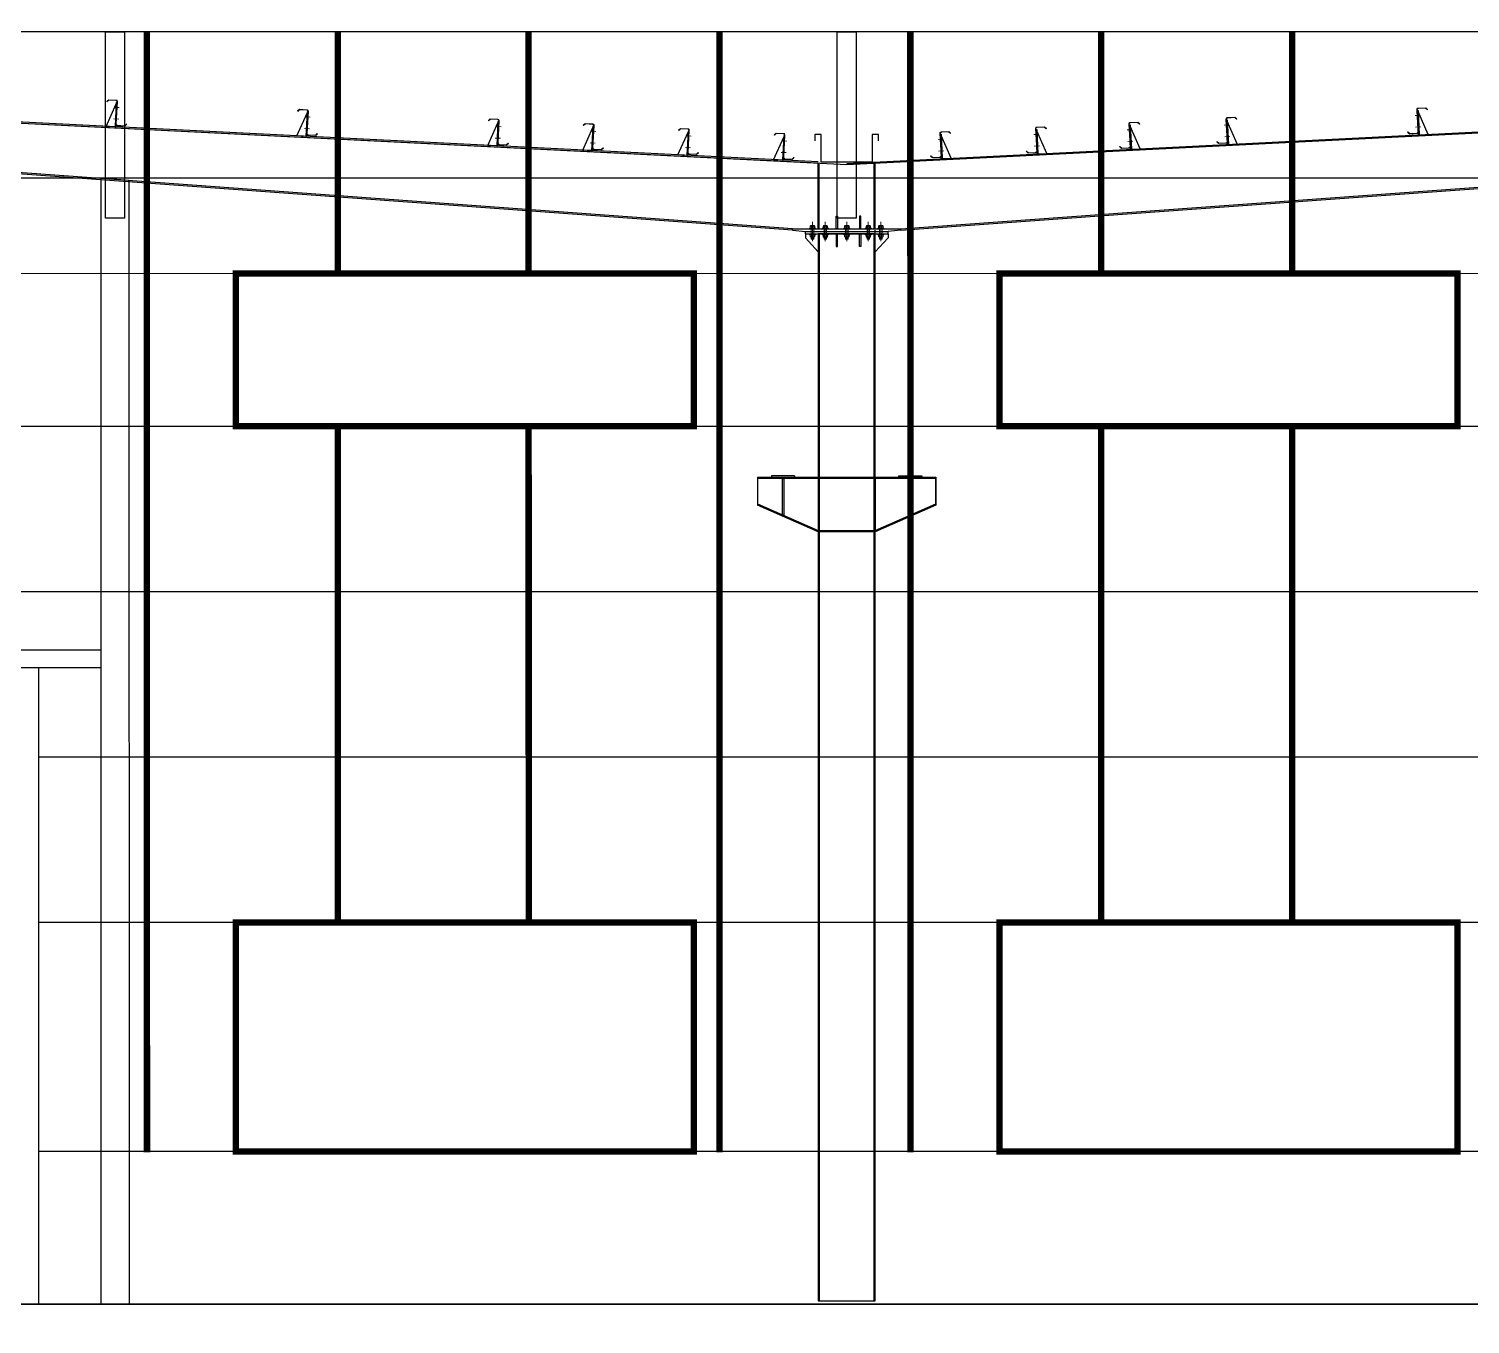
# Model space of a CAD drawing. Extents: x -33967 to 1773478, y -1022458 to -784650.
# Drawn here: x 1570033 to 1581361, y -1003956 to -993776 of the extents above; entities that cross this region are included whole.
import ezdxf

# ---------------------------------------------------------------- set-up
doc = ezdxf.new("R2010")
doc.units = 0
doc.header["$LTSCALE"] = 1000
doc.header["$MEASUREMENT"] = 0
doc.linetypes.add('ACAD_ISO02W100', pattern=[15, 12, -3])
doc.linetypes.add('DOTE', pattern=[2.42, 2, -0.2, 0.02, -0.2])
for name, color, linetype in [('14', 2, 'Continuous'), ('AXIS', 3, 'Continuous'), ('DOTE', 1, 'DOTE'), ('G L', 150, 'Continuous'), ('GL', 150, 'Continuous'), ('GZ', 50, 'Continuous'), ('LT', 27, 'Continuous'), ('SPACE', 7, 'Continuous'), ('天沟', 2, 'Continuous'), ('柱子', 30, 'Continuous'), ('檩托板', 7, 'Continuous')]:
    doc.layers.add(name, color=color, linetype=linetype)
for name, color, linetype, lineweight in [('6', 253, 'Continuous', 13), ('檩条', 30, 'Continuous', 5), ('螺栓', 15, 'Continuous', 18)]:
    doc.layers.add(name, color=color, linetype=linetype, lineweight=lineweight)
pattern_1 = [(180, (1748168.8424, -929119.4373), (-3e-12, -6.37031987), []), (180, (1748168.8424, -929122.6225), (-3e-12, -6.37031987), [3.18515994, -1.59257997])]
pattern_2 = [(180, (1748168.8424, -929119.4373), (-3e-12, -6.37031987), []), (180, (1748168.8424, -929122.6225), (-3e-12, -6.37031987), [3.18515994, -1.59257997])]
pattern_3 = [(180, (1747999.124, -929119.4373), (-3e-12, -6.37031987), []), (180, (1747999.124, -929122.6225), (-3e-12, -6.37031987), [3.18515994, -1.59257997])]
pattern_4 = [(180, (1747999.124, -929119.4373), (-3e-12, -6.37031987), []), (180, (1747999.124, -929122.6225), (-3e-12, -6.37031987), [3.18515994, -1.59257997])]
pattern_5 = [(180, (1747899.124, -929119.4373), (-3e-12, -6.37031987), []), (180, (1747899.124, -929122.6225), (-3e-12, -6.37031987), [3.18515994, -1.59257997])]
pattern_6 = [(180, (1747899.124, -929119.4373), (-3e-12, -6.37031987), []), (180, (1747899.124, -929122.6225), (-3e-12, -6.37031987), [3.18515994, -1.59257997])]
pattern_7 = [(180, (1748051.124, -929119.4373), (-3e-12, -6.37031987), []), (180, (1748051.124, -929122.6225), (-3e-12, -6.37031987), [3.18515994, -1.59257997])]
pattern_8 = [(180, (1748051.124, -929119.4373), (-3e-12, -6.37031987), []), (180, (1748051.124, -929122.6225), (-3e-12, -6.37031987), [3.18515994, -1.59257997])]
pattern_9 = [(180, (1747949.124, -929119.4373), (-3e-12, -6.37031987), []), (180, (1747949.124, -929122.6225), (-3e-12, -6.37031987), [3.18515994, -1.59257997])]
pattern_10 = [(180, (1747949.124, -929119.4373), (-3e-12, -6.37031987), []), (180, (1747949.124, -929122.6225), (-3e-12, -6.37031987), [3.18515994, -1.59257997])]

# ---------------------------------------------------------------- blocks, each defined once
blk = doc.blocks.new('LT')
at = {"layer": '檩托板', "elevation": 0}
for points in [[(1356482, 98210), (1356488, 98210), (1356498, 98018), (1356492, 98018)], [(1356488, 98200), (1356498, 98018), (1356568, 98022)]]:
    blk.add_lwpolyline(points, close=True, dxfattribs=at)
at = {"layer": '檩条', "color": 1, "linetype": 'Continuous'}
for p, q in [((1356504, 98171, -2), (1356464, 98169, -2)), ((1356509, 98080, -2), (1356469, 98078, -2))]:
    blk.add_line(p, q, dxfattribs=at)
at = {"layer": '檩条', "elevation": -2}
blk.add_lwpolyline([(1356481, 98215, -0.414214), (1356491, 98225), (1356547, 98228), (1356561, 98215), (1356563, 98218), (1356548, 98231), (1356488, 98228, 0.414214), (1356478, 98217), (1356488, 98041, -0.414214), (1356478, 98030), (1356423, 98027), (1356408, 98040), (1356406, 98038), (1356421, 98024), (1356481, 98027, 0.414214), (1356491, 98038), (1356481, 98215)], format="xyb", dxfattribs=at)
at = {"layer": '檩条', "color": 1, "linetype": 'Continuous'}
for points in [[(1356481, 98158, -2), (1356480, 98182, -2), (1356490, 98158, -2), (1356489, 98182, -2)], [(1356485, 98091, -2), (1356486, 98066, -2), (1356494, 98091, -2), (1356495, 98067, -2)]]:
    blk.add_solid(points, dxfattribs=at)

msp = doc.modelspace()

# ---------------------------------------------------------------- hatches: boundary and pattern name
at = {"layer": '螺栓'}
h = msp.add_hatch(dxfattribs=at)
h.set_pattern_fill('BRASS', color=8, scale=1.0032, angle=180, style=0)
h.set_pattern_definition(pattern_5)
h.paths.add_polyline_path([(1576182.7, -995413.9), (1576182.7, -995427.7), (1576202.8, -995427.7), (1576202.8, -995413.9)])
h = msp.add_hatch(dxfattribs=at)
h.set_pattern_fill('BRASS', color=8, scale=1.0032, angle=180, style=0)
h.set_pattern_definition(pattern_6)
h.paths.add_polyline_path([(1576182.7, -995413.9), (1576182.7, -995427.7), (1576202.8, -995427.7), (1576202.8, -995413.9)])
h = msp.add_hatch(dxfattribs=at)
h.set_pattern_fill('BRASS', color=8, scale=1.0032, angle=180, style=0)
h.set_pattern_definition(pattern_5)
h.paths.add_polyline_path([(1576182.7, -995413.9), (1576182.7, -995427.7), (1576202.8, -995427.7), (1576202.8, -995413.9)])
h = msp.add_hatch(dxfattribs=at)
h.set_pattern_fill('BRASS', color=8, scale=1.0032, angle=180, style=0)
h.set_pattern_definition(pattern_6)
h.paths.add_polyline_path([(1576182.7, -995413.9), (1576182.7, -995427.7), (1576202.8, -995427.7), (1576202.8, -995413.9)])
h = msp.add_hatch(dxfattribs=at)
h.set_pattern_fill('BRASS', color=8, scale=1.0032, angle=180, style=0)
h.set_pattern_definition(pattern_3)
h.paths.add_polyline_path([(1576282.7, -995413.9), (1576282.7, -995427.7), (1576302.8, -995427.7), (1576302.8, -995413.9)])
h = msp.add_hatch(dxfattribs=at)
h.set_pattern_fill('BRASS', color=8, scale=1.0032, angle=180, style=0)
h.set_pattern_definition(pattern_4)
h.paths.add_polyline_path([(1576282.7, -995413.9), (1576282.7, -995427.7), (1576302.8, -995427.7), (1576302.8, -995413.9)])
h = msp.add_hatch(dxfattribs=at)
h.set_pattern_fill('BRASS', color=8, scale=1.0032, angle=180, style=0)
h.set_pattern_definition(pattern_3)
h.paths.add_polyline_path([(1576282.7, -995413.9), (1576282.7, -995427.7), (1576302.8, -995427.7), (1576302.8, -995413.9)])
h = msp.add_hatch(dxfattribs=at)
h.set_pattern_fill('BRASS', color=8, scale=1.0032, angle=180, style=0)
h.set_pattern_definition(pattern_4)
h.paths.add_polyline_path([(1576282.7, -995413.9), (1576282.7, -995427.7), (1576302.8, -995427.7), (1576302.8, -995413.9)])
h = msp.add_hatch(dxfattribs=at)
h.set_pattern_fill('BRASS', color=8, scale=1.0032, angle=180, style=0)
h.set_pattern_definition(pattern_1)
h.paths.add_polyline_path([(1576452.4, -995413.9), (1576452.4, -995427.7), (1576472.5, -995427.7), (1576472.5, -995413.9)])
h = msp.add_hatch(dxfattribs=at)
h.set_pattern_fill('BRASS', color=8, scale=1.0032, angle=180, style=0)
h.set_pattern_definition(pattern_2)
h.paths.add_polyline_path([(1576452.4, -995413.9), (1576452.4, -995427.7), (1576472.5, -995427.7), (1576472.5, -995413.9)])
h = msp.add_hatch(dxfattribs=at)
h.set_pattern_fill('BRASS', color=8, scale=1.0032, angle=180, style=0)
h.set_pattern_definition(pattern_1)
h.paths.add_polyline_path([(1576452.4, -995413.9), (1576452.4, -995427.7), (1576472.5, -995427.7), (1576472.5, -995413.9)])
h = msp.add_hatch(dxfattribs=at)
h.set_pattern_fill('BRASS', color=8, scale=1.0032, angle=180, style=0)
h.set_pattern_definition(pattern_2)
h.paths.add_polyline_path([(1576452.4, -995413.9), (1576452.4, -995427.7), (1576472.5, -995427.7), (1576472.5, -995413.9)])
h = msp.add_hatch(dxfattribs=at)
h.set_pattern_fill('BRASS', color=8, scale=1.0032, angle=180, style=0)
h.set_pattern_definition(pattern_7)
h.paths.add_polyline_path([(1576640.8, -995413.9), (1576640.8, -995427.7), (1576620.8, -995427.7), (1576620.8, -995413.9)])
h = msp.add_hatch(dxfattribs=at)
h.set_pattern_fill('BRASS', color=8, scale=1.0032, angle=180, style=0)
h.set_pattern_definition(pattern_8)
h.paths.add_polyline_path([(1576640.8, -995413.9), (1576640.8, -995427.7), (1576620.8, -995427.7), (1576620.8, -995413.9)])
h = msp.add_hatch(dxfattribs=at)
h.set_pattern_fill('BRASS', color=8, scale=1.0032, angle=180, style=0)
h.set_pattern_definition(pattern_7)
h.paths.add_polyline_path([(1576640.8, -995413.9), (1576640.8, -995427.7), (1576620.8, -995427.7), (1576620.8, -995413.9)])
h = msp.add_hatch(dxfattribs=at)
h.set_pattern_fill('BRASS', color=8, scale=1.0032, angle=180, style=0)
h.set_pattern_definition(pattern_8)
h.paths.add_polyline_path([(1576640.8, -995413.9), (1576640.8, -995427.7), (1576620.8, -995427.7), (1576620.8, -995413.9)])
h = msp.add_hatch(dxfattribs=at)
h.set_pattern_fill('BRASS', color=8, scale=1.0032, angle=180, style=0)
h.set_pattern_definition(pattern_9)
h.paths.add_polyline_path([(1576738.8, -995413.9), (1576738.8, -995427.7), (1576718.8, -995427.7), (1576718.8, -995413.9)])
h = msp.add_hatch(dxfattribs=at)
h.set_pattern_fill('BRASS', color=8, scale=1.0032, angle=180, style=0)
h.set_pattern_definition(pattern_10)
h.paths.add_polyline_path([(1576738.8, -995413.9), (1576738.8, -995427.7), (1576718.8, -995427.7), (1576718.8, -995413.9)])
h = msp.add_hatch(dxfattribs=at)
h.set_pattern_fill('BRASS', color=8, scale=1.0032, angle=180, style=0)
h.set_pattern_definition(pattern_9)
h.paths.add_polyline_path([(1576738.8, -995413.9), (1576738.8, -995427.7), (1576718.8, -995427.7), (1576718.8, -995413.9)])
h = msp.add_hatch(dxfattribs=at)
h.set_pattern_fill('BRASS', color=8, scale=1.0032, angle=180, style=0)
h.set_pattern_definition(pattern_10)
h.paths.add_polyline_path([(1576738.8, -995413.9), (1576738.8, -995427.7), (1576718.8, -995427.7), (1576718.8, -995413.9)])

# ---------------------------------------------------------------- linework, layer by layer
at = {"color": 6, "const_width": 50}
for points in [[(1570960.9, -993801.7), (1570961.9, -1002605.8)], [(1572460.9, -993801.5), (1572461.2, -995698.9)], [(1573960.9, -993801.3), (1573961.2, -995698.9)], [(1575460.9, -993801.2), (1575461.9, -1002605.3)], [(1576960.9, -993801), (1576961.9, -1002605.1)], [(1578460.9, -993800.8), (1578461.2, -995698.9)], [(1579960.9, -993800.6), (1579961.2, -995698.9)], [(1572461.3, -996898.9), (1572461.7, -1000798.9)], [(1573961.3, -996898.9), (1573961.7, -1000798.9)], [(1578461.3, -996898.9), (1578461.7, -1000798.9)], [(1579961.3, -996898.9), (1579961.7, -1000798.9)], [(1572461.9, -1002598.9), (1572461.9, -1002605.6)], [(1573961.9, -1002598.9), (1573961.9, -1002605.5)], [(1578461.9, -1002598.9), (1578461.9, -1002605)], [(1579961.9, -1002598.9), (1579961.9, -1002604.8)]]:
    msp.add_lwpolyline(points, dxfattribs=at)
for points in [[(1575260.7, -995698.9), (1571660.7, -995698.9), (1571660.7, -996898.9), (1575260.7, -996898.9)], [(1577660.7, -995698.9), (1581260.7, -995698.9), (1581260.7, -996898.9), (1577660.7, -996898.9)], [(1575260.7, -1000798.9), (1571660.7, -1000798.9), (1571660.7, -1002598.9), (1575260.7, -1002598.9)], [(1577660.7, -1000798.9), (1581260.7, -1000798.9), (1581260.7, -1002598.9), (1577660.7, -1002598.9)]]:
    msp.add_lwpolyline(points, close=True, dxfattribs=at)
at = {"layer": '14', "color": 8}
for p, q in [((1575760.7, -997298.9), (1576235.7, -997298.9)), ((1576235.7, -997308.9), (1575760.7, -997308.9)), ((1575760.7, -997308.9), (1575760.7, -997508.9)), ((1576235.7, -997308.9), (1575760.7, -997308.9)), ((1576050.7, -997288.9), (1575870.7, -997288.9)), ((1575870.7, -997288.9), (1575870.7, -997298.9)), ((1575870.7, -997298.9), (1576050.7, -997298.9)), ((1575955.7, -997595.1), (1575955.7, -997308.9)), ((1575955.7, -997308.9), (1575965.7, -997308.9)), ((1575965.7, -997308.9), (1575965.7, -997599.6)), ((1576245.7, -997298.9), (1576675.7, -997298.9)), ((1576245.7, -997308.9), (1576245.7, -997298.9)), ((1576675.7, -997308.9), (1576245.7, -997308.9)), ((1576675.7, -997298.9), (1576675.7, -997308.9)), ((1576685.7, -997298.9), (1577160.7, -997298.9)), ((1577160.7, -997308.9), (1576685.7, -997308.9)), ((1576685.7, -997308.9), (1576685.7, -997718.9)), ((1577160.7, -997308.9), (1576685.7, -997308.9)), ((1576870.7, -997288.9), (1577050.7, -997288.9)), ((1576955.7, -997599.6), (1576955.7, -997308.9)), ((1576955.7, -997308.9), (1576965.7, -997308.9)), ((1576965.7, -997308.9), (1576965.7, -997595.1)), ((1577160.7, -997508.9), (1577160.7, -997308.9)), ((1575760.7, -997508.9), (1576235.7, -997718.9)), ((1575760.7, -997508.9), (1576235.7, -997718.9)), ((1576235.7, -997728.9), (1575760.7, -997518.9)), ((1575965.7, -997599.6), (1575955.7, -997595.1)), ((1576685.7, -997718.9), (1577160.7, -997508.9)), ((1576685.7, -997718.9), (1577160.7, -997508.9)), ((1577160.7, -997518.9), (1576685.7, -997728.9)), ((1576965.7, -997595.1), (1576955.7, -997599.6)), ((1576245.7, -997718.9), (1576675.7, -997718.9)), ((1576245.7, -997728.9), (1576245.7, -997718.9)), ((1576675.7, -997728.9), (1576245.7, -997728.9)), ((1576675.7, -997718.9), (1576675.7, -997728.9))]:
    msp.add_line(p, q, dxfattribs=at)
at = {"layer": '14', "color": 8, "const_width": 0.45}
msp.add_lwpolyline([(1576235.7, -997748.9), (1576235.7, -997308.9)], dxfattribs=at)
at = {"layer": '6', "color": 8, "linetype": 'ACAD_ISO02W100', "ltscale": 2}
for p, q in [((1576192.7, -995291.4), (1576192.7, -995443.8)), ((1576292.7, -995291.4), (1576292.7, -995443.8)), ((1576462.4, -995291.4), (1576462.4, -995443.8)), ((1576630.8, -995291.4), (1576630.8, -995443.8)), ((1576728.8, -995291.4), (1576728.8, -995443.8))]:
    msp.add_line(p, q, dxfattribs=at)
at = {"layer": 'AXIS', "color": 6, "linetype": 'ByBlock'}
for p, q in [((1570597.9, -998658.9), (1564320.9, -998658.7)), ((1570600.7, -998798.7), (1564320.9, -998798.7))]:
    msp.add_line(p, q, dxfattribs=at)
msp.add_lwpolyline([(1570110.7, -998798.9), (1569960.7, -998798.9), (1569960.7, -1003798.9), (1570110.7, -1003798.9)], close=True, dxfattribs=at)
at = {"layer": 'DOTE', "linetype": 'DOTE', "const_width": 15}
msp.add_lwpolyline([(1594960.9, -1003798.9), (1539960.5, -1003798.9), (1539960.5, -1003948.9), (1539198.7, -1003948.9)], dxfattribs=at)
at = {"layer": 'DOTE', "color": 1, "linetype": 'DOTE', "const_width": 15}
msp.add_lwpolyline([(1539960.5, -1003798.9), (1594960.9, -1003798.9), (1594960.9, -1003948.9), (1595722.7, -1003948.9)], dxfattribs=at)
at = {"layer": 'G L', "color": 8}
for points in [[(1585710.7, -994380.9), (1576460.7, -994843.4), (1567460.7, -994393.4)], [(1576235.7, -994822.2), (1567460.7, -994383.4)], [(1576235.2, -994832.2), (1567460.7, -994393.4)], [(1576460.7, -994833.4), (1585710.7, -994370.9)], [(1576035.8, -995347.6), (1567460.7, -994723.9)], [(1576035.8, -995357.6), (1567460.7, -994733.9)], [(1576885.6, -995347.7), (1585710.7, -994711.4)], [(1576885.6, -995357.8), (1585710.7, -994721.4)]]:
    msp.add_lwpolyline(points, dxfattribs=at)
at = {"layer": 'GL', "color": 8}
for p, q in [((1576235.8, -995347.6), (1576235.8, -994832.2)), ((1576245.8, -995347.6), (1576245.8, -994832.7)), ((1576675.8, -995347.6), (1576675.8, -994832.7)), ((1576685.8, -995347.6), (1576685.8, -994832.2)), ((1576035.8, -995357.6), (1576035.8, -995347.6)), ((1576035.8, -995347.6), (1576885.8, -995347.6)), ((1576885.8, -995357.6), (1576885.8, -995347.6)), ((1576035.8, -995357.6), (1576135.8, -995367.6)), ((1576135.8, -995387.6), (1576135.8, -995367.6)), ((1576135.8, -995367.6), (1576785.8, -995367.6)), ((1576135.8, -995387.6), (1576785.8, -995387.6)), ((1576135.8, -995387.6), (1576135.8, -995417.6)), ((1576135.8, -995417.6), (1576235.8, -995527.6)), ((1576785.8, -995417.6), (1576685.8, -995527.6)), ((1576885.8, -995357.6), (1576785.8, -995367.6)), ((1576785.8, -995387.6), (1576785.8, -995367.6)), ((1576785.8, -995387.6), (1576785.8, -995417.6))]:
    msp.add_line(p, q, dxfattribs=at)
for points in [[(1576378, -995247.6), (1576388, -995247.6), (1576388, -995347.6), (1576378, -995347.6)], [(1576572.2, -995247.6), (1576562.2, -995247.6), (1576562.2, -995347.6), (1576572.2, -995347.6)], [(1576378, -995487.6), (1576388, -995487.6), (1576388, -995387.6), (1576378, -995387.6)], [(1576572.2, -995487.6), (1576562.2, -995487.6), (1576562.2, -995387.6), (1576572.2, -995387.6)]]:
    msp.add_lwpolyline(points, close=True, dxfattribs=at)
at = {"layer": 'GZ', "color": 8}
for p, q in [((1575760.7, -997298.9), (1575760.7, -997518.9)), ((1576050.7, -997288.9), (1576050.7, -997298.9)), ((1576870.7, -997298.9), (1576870.7, -997288.9)), ((1577050.7, -997288.9), (1577050.7, -997298.9)), ((1577160.7, -997298.9), (1577160.7, -997518.9))]:
    msp.add_line(p, q, dxfattribs=at)
for points in [[(1570635.7, -993798.9), (1570785.7, -993798.9), (1570785.7, -995263.4), (1570635.7, -995263.4)], [(1576385.2, -993798.9), (1576535.2, -993798.9), (1576535.2, -995263.4), (1576385.2, -995263.4)], [(1570600.7, -1003798.9), (1570600.7, -994946.7), (1570820.3, -994964.7), (1570820.7, -1003798.9)], [(1576675.8, -995387.6), (1576245.8, -995387.6), (1576245.7, -1003773.9), (1576675.7, -1003773.9)]]:
    msp.add_lwpolyline(points, close=True, dxfattribs=at)
for points in [[(1576685.8, -995387.6), (1576235.8, -995387.6), (1576235.7, -1003773.9), (1576685.7, -1003773.9), (1576685.8, -995357.6)], [(1576245.8, -995387.6), (1576675.8, -995387.6)]]:
    msp.add_lwpolyline(points, dxfattribs=at)
at = {"layer": 'LT', "linetype": 'ByBlock', "const_width": 10}
for points in [[(1540000.4, -993798.9), (1594920.5, -993798.9)], [(1540000.7, -994948.9), (1594920.5, -994948.9)], [(1540000.7, -995698.9), (1594920.5, -995698.9)], [(1540000.7, -996898.9), (1594920.5, -996898.9)], [(1564810.7, -998198.9), (1594920.5, -998198.9)], [(1570110.7, -999498.9), (1594920.5, -999498.9)], [(1570110.7, -1000798.9), (1594920.5, -1000798.9)], [(1570110.7, -1002598.9), (1594920.5, -1002598.9)]]:
    msp.add_lwpolyline(points, dxfattribs=at)
at = {"layer": '天沟', "color": 8, "linetype": 'ByBlock'}
msp.add_lwpolyline([(1576710.2, -994656), (1576710.2, -994606), (1576660.2, -994606), (1576660.2, -994823.5), (1576260.2, -994823.5), (1576260.2, -994606.8), (1576210.2, -994606.8), (1576210.2, -994656.8)], dxfattribs=at)
at = {"layer": '柱子', "color": 8}
msp.add_line((1576245.7, -997298.9), (1576675.7, -997298.9), dxfattribs=at)
at = {"layer": '螺栓', "color": 8}
for p, q in [((1576168.7, -995347.6), (1576168.7, -995341.6)), ((1576168.7, -995347.6), (1576168.7, -995341.6)), ((1576168.7, -995347.6), (1576168.7, -995341.6)), ((1576168.7, -995347.6), (1576168.7, -995341.6)), ((1576210.8, -995325.5), (1576174.7, -995325.5)), ((1576182.7, -995341.6), (1576182.7, -995387.6)), ((1576183.7, -995341.6), (1576183.7, -995325.5)), ((1576201.8, -995341.6), (1576201.8, -995325.5)), ((1576202.8, -995341.6), (1576202.8, -995387.6)), ((1576268.7, -995347.6), (1576268.7, -995341.6)), ((1576268.7, -995347.6), (1576268.7, -995341.6)), ((1576268.7, -995347.6), (1576268.7, -995341.6)), ((1576268.7, -995347.6), (1576268.7, -995341.6)), ((1576310.8, -995325.5), (1576274.7, -995325.5)), ((1576282.7, -995341.6), (1576282.7, -995387.6)), ((1576283.7, -995341.6), (1576283.7, -995325.5)), ((1576301.8, -995341.6), (1576301.8, -995325.5)), ((1576302.8, -995341.6), (1576302.8, -995387.6)), ((1576438.4, -995347.6), (1576438.4, -995341.6)), ((1576438.4, -995347.6), (1576438.4, -995341.6)), ((1576438.4, -995347.6), (1576438.4, -995341.6)), ((1576438.4, -995347.6), (1576438.4, -995341.6)), ((1576480.5, -995325.5), (1576444.4, -995325.5)), ((1576452.4, -995341.6), (1576452.4, -995387.6)), ((1576453.4, -995341.6), (1576453.4, -995325.5)), ((1576471.5, -995341.6), (1576471.5, -995325.5)), ((1576472.5, -995341.6), (1576472.5, -995387.6)), ((1576612.7, -995325.5), (1576648.8, -995325.5)), ((1576620.8, -995341.6), (1576620.8, -995387.6)), ((1576621.8, -995341.6), (1576621.8, -995325.5)), ((1576639.8, -995341.6), (1576639.8, -995325.5)), ((1576640.8, -995341.6), (1576640.8, -995387.6)), ((1576654.9, -995347.6), (1576654.9, -995341.6)), ((1576654.9, -995347.6), (1576654.9, -995341.6)), ((1576654.9, -995347.6), (1576654.9, -995341.6)), ((1576654.9, -995347.6), (1576654.9, -995341.6)), ((1576710.7, -995325.5), (1576746.8, -995325.5)), ((1576718.8, -995341.6), (1576718.8, -995387.6)), ((1576719.8, -995341.6), (1576719.8, -995325.5)), ((1576737.8, -995341.6), (1576737.8, -995325.5)), ((1576738.8, -995341.6), (1576738.8, -995387.6)), ((1576752.9, -995347.6), (1576752.9, -995341.6)), ((1576752.9, -995347.6), (1576752.9, -995341.6)), ((1576752.9, -995347.6), (1576752.9, -995341.6)), ((1576752.9, -995347.6), (1576752.9, -995341.6)), ((1576210.8, -995409.7), (1576174.7, -995409.7)), ((1576183.7, -995409.7), (1576183.7, -995393.6)), ((1576201.8, -995409.7), (1576201.8, -995393.6)), ((1576310.8, -995409.7), (1576274.7, -995409.7)), ((1576283.7, -995409.7), (1576283.7, -995393.6)), ((1576301.8, -995409.7), (1576301.8, -995393.6)), ((1576480.5, -995409.7), (1576444.4, -995409.7)), ((1576453.4, -995409.7), (1576453.4, -995393.6)), ((1576471.5, -995409.7), (1576471.5, -995393.6)), ((1576612.7, -995409.7), (1576648.8, -995409.7)), ((1576621.8, -995409.7), (1576621.8, -995393.6)), ((1576639.8, -995409.7), (1576639.8, -995393.6)), ((1576710.7, -995409.7), (1576746.8, -995409.7)), ((1576719.8, -995409.7), (1576719.8, -995393.6)), ((1576737.8, -995409.7), (1576737.8, -995393.6))]:
    msp.add_line(p, q, dxfattribs=at)
for points in [[(1576216.8, -995341.6), (1576216.8, -995347.6), (1576168.7, -995347.6), (1576168.7, -995341.6)], [(1576316.8, -995341.6), (1576316.8, -995347.6), (1576268.7, -995347.6), (1576268.7, -995341.6)], [(1576486.5, -995341.6), (1576486.5, -995347.6), (1576438.4, -995347.6), (1576438.4, -995341.6)], [(1576606.7, -995341.6), (1576606.7, -995347.6), (1576654.9, -995347.6), (1576654.9, -995341.6)], [(1576704.7, -995341.6), (1576704.7, -995347.6), (1576752.9, -995347.6), (1576752.9, -995341.6)], [(1576216.8, -995387.6), (1576216.8, -995393.6), (1576168.7, -995393.6), (1576168.7, -995387.6)], [(1576316.8, -995387.6), (1576316.8, -995393.6), (1576268.7, -995393.6), (1576268.7, -995387.6)], [(1576486.5, -995387.6), (1576486.5, -995393.6), (1576438.4, -995393.6), (1576438.4, -995387.6)], [(1576606.7, -995387.6), (1576606.7, -995393.6), (1576654.9, -995393.6), (1576654.9, -995387.6)], [(1576704.7, -995387.6), (1576704.7, -995393.6), (1576752.9, -995393.6), (1576752.9, -995387.6)]]:
    msp.add_lwpolyline(points, close=True, dxfattribs=at)
for points in [[(1576210.8, -995341.6), (1576210.8, -995325.5), (1576206.5, -995321.3), (1576178.9, -995321.3), (1576174.7, -995325.5), (1576174.7, -995341.6)], [(1576310.8, -995341.6), (1576310.8, -995325.5), (1576306.5, -995321.3), (1576278.9, -995321.3), (1576274.7, -995325.5), (1576274.7, -995341.6)], [(1576480.5, -995341.6), (1576480.5, -995325.5), (1576476.2, -995321.3), (1576448.6, -995321.3), (1576444.4, -995325.5), (1576444.4, -995341.6)], [(1576612.7, -995341.6), (1576612.7, -995325.5), (1576617, -995321.3), (1576644.6, -995321.3), (1576648.8, -995325.5), (1576648.8, -995341.6)], [(1576710.7, -995341.6), (1576710.7, -995325.5), (1576715, -995321.3), (1576742.6, -995321.3), (1576746.8, -995325.5), (1576746.8, -995341.6)], [(1576210.8, -995393.6), (1576210.8, -995409.7), (1576206.5, -995413.9), (1576178.9, -995413.9), (1576174.7, -995409.7), (1576174.7, -995393.6)], [(1576202.8, -995413.9), (1576202.8, -995427.7), (1576182.7, -995427.7), (1576182.7, -995413.9)], [(1576310.8, -995393.6), (1576310.8, -995409.7), (1576306.5, -995413.9), (1576278.9, -995413.9), (1576274.7, -995409.7), (1576274.7, -995393.6)], [(1576302.8, -995413.9), (1576302.8, -995427.7), (1576282.7, -995427.7), (1576282.7, -995413.9)], [(1576480.5, -995393.6), (1576480.5, -995409.7), (1576476.2, -995413.9), (1576448.6, -995413.9), (1576444.4, -995409.7), (1576444.4, -995393.6)], [(1576472.5, -995413.9), (1576472.5, -995427.7), (1576452.4, -995427.7), (1576452.4, -995413.9)], [(1576612.7, -995393.6), (1576612.7, -995409.7), (1576617, -995413.9), (1576644.6, -995413.9), (1576648.8, -995409.7), (1576648.8, -995393.6)], [(1576620.8, -995413.9), (1576620.8, -995427.7), (1576640.8, -995427.7), (1576640.8, -995413.9)], [(1576710.7, -995393.6), (1576710.7, -995409.7), (1576715, -995413.9), (1576742.6, -995413.9), (1576746.8, -995409.7), (1576746.8, -995393.6)], [(1576718.8, -995413.9), (1576718.8, -995427.7), (1576738.8, -995427.7), (1576738.8, -995413.9)]]:
    msp.add_lwpolyline(points, dxfattribs=at)

# ---------------------------------------------------------------- block references
at = {"layer": 'SPACE', "color": 8, "xscale": -1, "rotation": 0.1868720425198944}
for p in [(2927521.1, -1088139.4, -0.3), (2929021.1, -1088214.4, -0.3), (2930521.1, -1088289.4, -0.3), (2931267, -1088326.7, -0.3), (2932015.2, -1088364.1, -0.3), (2932766.9, -1088401.7, -0.3)]:
    msp.add_blockref('LT', p, dxfattribs=at)
at = {"layer": 'SPACE', "color": 8, "rotation": 359.8131279574802}
for p in [(224150.3, -1088201.9, -0.3), (221153.8, -1088351.7, -0.3), (221887.4, -1088315, -0.3), (222650.3, -1088276.9, -0.3), (220401.8, -1088389.3, -0.3)]:
    msp.add_blockref('LT', p, dxfattribs=at)

doc.saveas('drawing.dxf')
